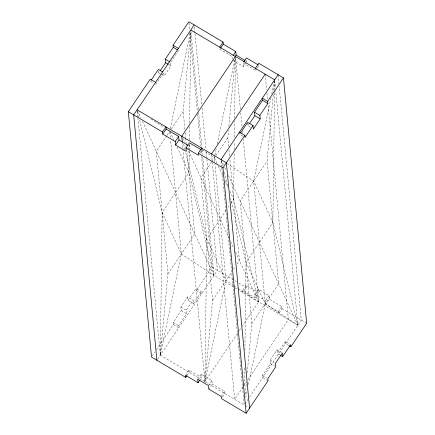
<?xml version="1.0" encoding="UTF-8"?>
<svg xmlns="http://www.w3.org/2000/svg" width="435" height="435" viewBox="0 0 435 435"><rect width="100%" height="100%" fill="white"/><g stroke="black" fill="none" stroke-linecap="round" stroke-linejoin="round"><path stroke-width="0.33" stroke-dasharray="2.17 1.63" d="M189.247 150.923L188.969 172.657L213.982 275.409L234.182 287.399M189.252 150.244L189.323 144.811M189.383 140.059L189.557 126.476M189.6 123.078L190.758 32.07M221.785 167.703L244.214 404.963L204.945 381.669L206.761 239.032L185.598 152.087M234.177 153.637L233.595 199.148L258.613 301.901L242.36 326.054M234.231 149.564L234.324 142.093M234.383 137.335L234.59 121.033M234.628 118.32L235.389 58.546M244.465 385.269L244.687 367.613M244.916 349.952L246.031 262.343L230.479 198.452M274.523 92.737L272.865 222.459L297.883 325.211L239.38 290.482M274.556 90.023L274.681 80.513M166.768 135.682L156.334 151.195L167.932 273.892L160.314 355.167L137.949 118.576M184.891 129.51L183.168 111.311L190.595 32.049M160.314 355.178L204.945 381.669L212.563 300.378L200.965 177.687L211.399 162.173M228.625 146.562L227.799 137.797L228.489 130.408M228.87 126.378L235.226 58.524M245.22 394.219L246.292 382.8M247.238 372.724L251.832 323.689L240.234 200.997L267.068 161.108L273.3 94.612M273.68 90.583L274.496 81.851M170.302 128.608L190.236 32.679M214.792 155.757L214.379 157.742L214.765 161.787M214.928 155.094L216.168 149.14M217.266 143.849L235.281 57.17M237.445 333.357L204.945 381.669L225.977 280.439L215.015 164.484M270.972 97.696L253.654 181.052L265.247 303.75L248.477 384.458M271.799 93.726L274.273 81.818M245.726 397.688L246.966 391.734M160.352 73.852L158.748 72.901L159.83 71.291M155.779 84.455L163.772 72.574L164.104 76.081L160.89 74.173M178.616 50.509L170.623 62.39L170.955 65.897L164.104 76.081M167.143 135.127L169.753 131.25M171.243 129.037L183.168 111.311M187.659 149.357L189.714 146.307L189.551 144.55M232.671 60.177L243.382 66.533L246.123 62.461M200.165 152.761L201.535 150.727M243.382 66.533L243.051 63.031L255.546 70.448L256.916 68.409M257.259 67.903L258.972 65.353M211.769 161.619L215.499 156.078M215.869 155.529L227.799 137.797M250.68 127.471L248.004 125.878L249.086 124.274M167.932 273.892L194.766 234.003L187.055 152.429M226.14 210.225L206.761 239.032L225.977 280.439L233.29 285.246M228.005 207.457L229.495 205.238M230.985 203.025L233.595 199.148L229.925 191.231M156.437 349.8L173.418 324.559L173.222 322.455L181.216 310.574L180.884 307.072L187.735 296.887L193.091 300.068L193.423 303.57L188.067 300.395L187.735 296.887M188.067 300.395L196.06 288.514L201.416 291.689L201.612 293.794L196.256 290.613L212.052 267.139L201.574 156.274M152.288 355.971L154.931 352.046M173.418 324.559L178.774 327.74L178.578 325.636L186.571 313.755L186.24 310.247L193.091 300.068M193.423 303.57L201.416 291.689M157.573 359.25L217.408 270.32L206.929 159.455M212.563 300.378L231.567 272.131M233.432 269.357L235.297 266.59M237.157 263.817L239.397 260.494L229.838 159.373M185.549 375.296L188.975 370.207L201.47 377.623L200.1 379.657M242.643 290.439L246.069 285.344L258.564 292.76L255.138 297.855L242.643 290.439L242.839 292.537L246.264 287.448L246.069 285.344M187.121 375.361L189.176 372.311L188.975 370.207M197.713 379.211L201.139 374.116L211.85 380.473L212.182 383.98L208.756 389.075M255.138 297.855L254.807 294.348L258.232 289.259L268.944 295.615L269.276 299.122L265.85 304.212L278.346 311.629L278.547 313.733L281.972 308.638L281.771 306.539L269.276 299.122M239.337 330.551L240.849 328.305M208.425 385.568L211.85 380.473M265.85 304.212L265.519 300.705L268.944 295.615M251.832 323.689L278.666 283.805L267.068 161.108M221.252 396.492L224.677 391.397L212.182 383.98M278.346 311.629L281.771 306.539M222.481 397.068L224.879 393.501L224.677 391.397M243.007 386.971L234.693 399.33L212.204 161.38M243.388 386.41L246.411 381.919M247.923 379.668L288.361 319.562L268.042 104.59M268.031 380.717L262.675 377.542L262.474 375.438L270.467 363.557L270.14 360.049L276.992 349.865L282.342 353.046M279.999 354.96L277.323 353.372L285.317 341.491L290.134 344.351M244.965 403.859L247.983 399.379M249.489 397.139L301.308 320.116L279.199 86.222M245.286 405.616L248.499 407.524M245.683 60.775L246.808 61.444L246.585 59.106M219.844 49.253L232.339 56.67L232.562 59.008M168.813 64.625L170.955 65.897M150.423 81.274L153.637 83.183M242.893 136.16L239.68 134.257L239.527 132.675M188.572 145.627L189.714 146.307M212.052 267.139L236.455 281.624M238.766 282.995L246.264 287.448M281.972 308.638L306.664 323.297M254.807 294.348L265.519 300.705M234.759 287.742L238.799 290.14M288.726 345.504L285.512 343.596L285.317 341.491M180.884 307.072L186.24 310.247M270.14 360.049L274.42 362.594M181.216 310.574L186.571 313.755M270.467 363.557L274.751 366.101M173.222 322.455L178.578 325.636M262.474 375.438L266.758 377.982M227.206 163.663L253.654 181.052L272.865 222.459L246.031 262.343L265.247 303.75L297.883 325.211L275.708 90.649M202.003 149.602L214.379 157.742L217.206 163.832M151.184 119.043L164.125 127.553M233.856 285.616L237.793 288.209M238.358 288.579L258.613 301.901L243.219 139.053M202.797 157.117L213.982 275.409L181.346 253.948L162.135 212.541L139.363 119.011M223.563 165.072L221.018 159.591L222.622 166.175M224.694 167.508L226.108 170.553M228.364 175.425L297.883 325.211M218.337 166.268L222.856 176.012M225.118 180.878L227.945 186.968M182.597 138.107L184.576 142.37M188.529 150.896L228.94 237.967M230.637 241.621L233.742 248.32M235.438 251.968L258.613 301.901M170.036 131.859L173.706 139.776M177.099 147.084L188.969 172.657L162.135 212.541L160.314 355.167L181.346 253.948L170.58 140.016M137.4 110.398L140.793 117.706M142.49 121.36L213.982 275.409M224.063 172.108L227.755 187.257M183.673 144.186L184.957 149.455M137.601 111.768L139.205 118.353M278.112 74.728L278.944 83.52M274.751 80.513L275.453 87.946M265.171 74.168L266.639 89.719M266.959 93.095L267.53 99.18M255.448 69.393L255.546 70.448M276.992 349.865L277.323 353.372M247.727 122.958L248.004 125.878M258.232 289.259L258.564 292.76M235.531 57.757L240.408 109.359M240.729 112.73L242.007 126.232M242.518 131.631L242.643 132.98M228.946 149.934L229.517 156.002M221.149 160.945L221.719 167.029M211.502 153.941L212.139 160.7M194.401 26.959L194.978 33.038M195.043 33.718L201.753 104.699M202.068 108.076L205.967 149.314M206.223 152.016L206.864 158.775M190.916 31.385L198.327 109.799M198.583 112.502L202.03 149.004M202.096 149.678L202.541 154.414M201.731 148.639L201.878 150.216M188.986 23.104L189.622 29.863M189.877 32.565L197.354 111.659M197.61 114.361L200.611 146.133M201.062 150.869L201.318 153.571M185.207 132.882L185.653 137.601M185.718 138.276L186.164 142.995M186.229 143.67L186.419 145.692M204.945 381.669L182.977 149.314M182.276 141.892L182.917 148.639M201.139 374.116L201.47 377.623M169.813 131.925L170.324 137.319M158.579 71.15L158.748 72.901M137.248 111.142L137.884 117.901"/><path stroke-width="0.65" d="M186.778 375.873L185.75 377.401L151.532 357.091L128.336 111.703L150.222 79.17L155.578 82.351M160.189 70.758L165.599 62.716L165.267 59.209L173.26 47.328L173.059 45.229L188.855 21.75L223.073 42.059L223.269 44.163L220.529 48.236M151.146 80.198L158.416 69.393L162.701 71.938M194.211 24.931L133.692 114.883L156.888 360.272M162.75 134.116L162.554 132.012L165.98 126.922L166.175 129.026L162.75 134.116L175.251 141.533L175.577 145.04L186.289 151.396L185.957 147.889L189.383 142.8L201.313 149.879M190.786 30.02L219.648 47.154L223.073 42.059M175.251 141.533L178.676 136.443L166.175 129.026M233.024 55.653L235.765 51.58L223.269 44.163M175.577 145.04L179.002 139.945L178.676 136.443M235.069 56.615L236.096 55.087L235.765 51.58M274.686 79.817L235.417 56.506L181.748 136.28L182.276 141.892M243.736 62.009L246.476 57.937L258.406 65.016M185.957 147.889L198.452 155.306L198.257 153.207L201.682 148.112M255.35 68.344L258.776 63.254L283.468 77.908L306.664 323.297L290.868 346.771L289.264 345.82M211.502 153.941L265.171 74.168M221.018 159.591L278.112 74.728M240.403 133.175L247.673 122.376L253.029 125.552L253.36 129.059L260.212 118.875L259.88 115.367L267.873 103.486L267.672 101.388L283.468 77.908M249.445 123.736L254.856 115.694L254.524 112.192L262.517 100.311L262.316 98.207L267.672 101.388M185.75 377.401L185.549 375.296L198.045 382.713L197.713 379.211L208.425 385.568L208.756 389.075L221.252 396.492L221.453 398.596L246.145 413.25L222.948 167.861L244.834 135.328L239.478 132.153M253.029 125.552L245.035 137.433L244.834 135.328M198.045 382.713L199.757 380.168M280.531 355.281L282.674 356.553L290.667 344.672L290.868 346.771M246.145 413.25L268.031 380.717L267.829 378.613L275.823 366.732L275.491 363.23L282.342 353.046L282.674 356.553M219.648 47.154L235.417 56.506M236.096 55.087L245.117 60.438M173.059 45.229L178.415 48.405M173.26 47.328L177.545 49.873M262.517 100.311L267.873 103.486M165.267 59.209L170.085 62.074M254.524 112.192L259.88 115.367M165.599 62.716L168.274 64.304M254.856 115.694L260.212 118.875M137.117 109.789L226.374 162.772L249.57 408.16M179.002 139.945L188.002 145.285M128.336 111.703L162.554 132.012M198.257 153.207L222.948 167.861"/></g></svg>
